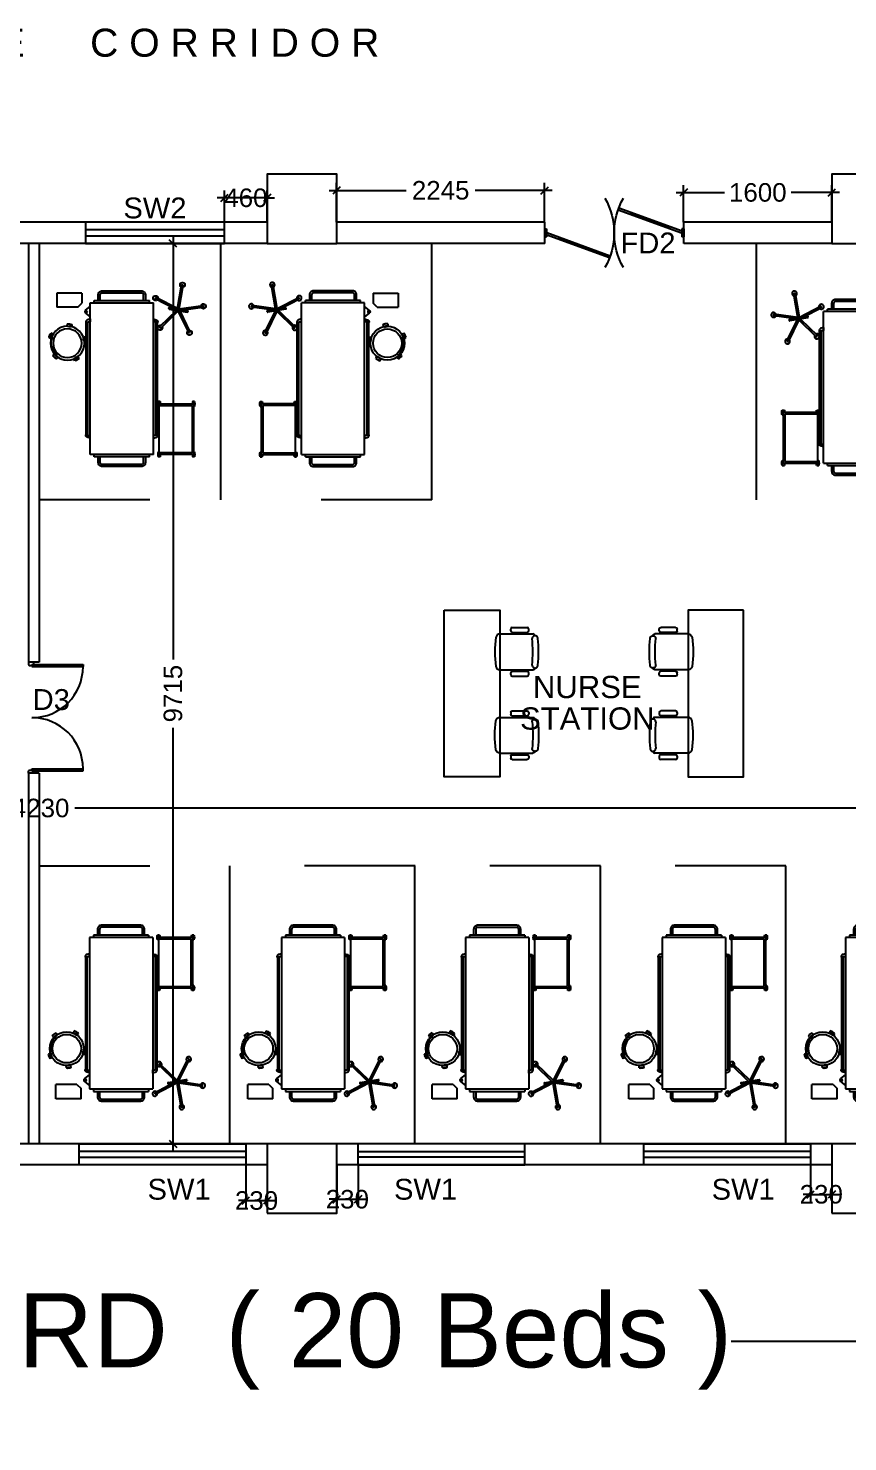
# Model space of a CAD drawing. Extents: x 7897917 to 8423973, y -6487334 to -6173396.
# Drawn here: x 7944318 to 7953160, y -6375462 to -6360207 of the extents above; entities that cross this region are included whole.
import ezdxf
from ezdxf.enums import TextEntityAlignment as Align

# ---------------------------------------------------------------- set-up
doc = ezdxf.new("R2010")
doc.units = 0
doc.header["$LTSCALE"] = 600
doc.header["$MEASUREMENT"] = 0
doc.header["$PDMODE"] = 35
doc.layers.get('0').update_dxf_attribs({"linetype": 'CONTINUOUS'})
doc.layers.get('Defpoints').update_dxf_attribs({"linetype": 'CONTINUOUS'})
for name, color, linetype in [('Beds', 33, 'CONTINUOUS'), ('Counter', 7, 'CONTINUOUS'), ('DIM-TEXT', 8, 'CONTINUOUS'), ('DOOR', 32, 'CONTINUOUS'), ('Fire Door', 10, 'CONTINUOUS'), ('FURN', 32, 'CONTINUOUS'), ('furniture', 33, 'CONTINUOUS'), ('joinery', 7, 'CONTINUOUS'), ('LA-column', 3, 'CONTINUOUS'), ('LOADING', 140, 'CONTINUOUS'), ('PARTI', 21, 'CONTINUOUS'), ('TEXT', 6, 'CONTINUOUS'), ('TXT', 6, 'CONTINUOUS'), ('Walls', 7, 'CONTINUOUS'), ('WIN', 151, 'CONTINUOUS'), ('Working Dim', 5, 'CONTINUOUS')]:
    doc.layers.add(name, color=color, linetype=linetype)
doc.styles.add('ari', font='arial.ttf')
doc.styles.add('ARIAL', font='arial.ttf')
doc.styles.add('RT', font='romant.shx')
doc.linetypes.add('ZIGZAG', pattern='A,0.0001,-0.2,[131,ltypeshp.shx,S=0.2,R=0,X=-0.2,Y=0],-0.4,[131,ltypeshp.shx,S=0.2,R=180,X=0.2,Y=0],-0.2', length=0.8001)
doc.dimstyles.new('int. dim', dxfattribs={"dimtxt": 450, "dimasz": 80, "dimexe": 80, "dimexo": 0, "dimgap": 70, "dimtad": 0, "dimdec": 0, "dimzin": 12, "dimdsep": 46, "dimtxsty": 'ari', "dimblk": 'OBLIQUE', "dimcen": 2, "dimdle": 80, "dimclrd": 256, "dimclre": 256, "dimclrt": 6, "dimadec": 0, "dimazin": 0, "dimtfac": 1, "dimtdec": 0, "dimtix": 1, "dimtmove": 2, "dimatfit": 3, "dimfxl": 1, "dimtolj": 1, "dimtzin": 0, "dimlwd": -1, "dimlwe": -1, "dimarcsym": 0})
doc.dimstyles.new('TEXT', dxfattribs={"dimscale": 0, "dimtxt": 600, "dimasz": 300, "dimexe": 300, "dimexo": 30, "dimgap": 50, "dimtad": 0, "dimdec": 0, "dimzin": 0, "dimdsep": 46, "dimtxsty": 'RT', "dimblk": 'OBLIQUE', "dimcen": 0.09, "dimdle": 300, "dimclrd": 256, "dimclre": 256, "dimclrt": 170, "dimadec": 0, "dimazin": 0, "dimtfac": 1, "dimtdec": 0, "dimtofl": 0, "dimtmove": 2, "dimatfit": 3, "dimfxl": 1, "dimfrac": 2, "dimtolj": 1, "dimtzin": 0, "dimlwd": -1, "dimlwe": -1, "dimarcsym": 0})

# ---------------------------------------------------------------- blocks, each defined once
blk = doc.blocks.new('A$C3F1C328A')
at = {"layer": 'furniture'}
for p, q in [((355, 204), (-2, 204)), ((44, 238), (44, 257)), ((221, 274), (61, 274)), ((221, 221), (61, 221)), ((172, 204), (172, 221)), ((196, 204), (196, 221)), ((238, 238), (238, 257)), ((355, -182), (-2, -182)), ((44, -234), (44, -216)), ((221, -199), (61, -199)), ((221, -251), (61, -251)), ((172, -199), (172, -182)), ((196, -199), (196, -182)), ((238, -234), (238, -216))]:
    blk.add_line(p, q, dxfattribs=at)
at = {"layer": 'furniture', "extrusion": (0, 0, -1)}
for centre, major_axis, start_param, end_param in [((1541, 11), (1599, -105), 2.986471, 3.166131), ((-24, 155), (21.7, -21.7), 2.356194, 5.497787), ((-2, 182), (-15.5, -15.5), 0.934239, 2.356194), ((1555, 11), (11, -1555), 1.485446, 1.670638), ((61, 257), (-12.1, -12.1), 0.785398, 2.356194), ((61, 238), (12.1, -12.1), 0.785398, 2.356194), ((221, 257), (12.1, -12.1), 3.926991, 5.497787), ((221, 238), (-12.1, -12.1), 3.926991, 5.497787), ((355, 160), (-12.6, -41.9), 2.848497, 4.251168), ((-525, 11), (9, -936), 4.553487, 4.889738), ((-24, -133), (21.7, -21.7), 5.497787, 8.63938), ((355, -138), (0.5, -43.8), -1.391051, 0.011619), ((-2, -160), (15.5, -15.5), 0.785398, 2.207354), ((61, -216), (-12.1, -12.1), 0.785398, 2.356194), ((61, -234), (12.1, -12.1), 0.785398, 2.356194), ((221, -216), (12.1, -12.1), 3.926991, 5.497787), ((221, -234), (-12.1, -12.1), 3.926991, 5.497787)]:
    blk.add_ellipse(centre, major_axis=major_axis, ratio=1, start_param=start_param, end_param=end_param, dxfattribs=at)
blk = doc.blocks.new('_Oblique')
at = {"color": 0, "linetype": 'ByBlock', "lineweight": -2}
blk.add_line((-0.5, -0.5), (0.5, 0.5), dxfattribs=at)
blk = doc.blocks.new('*D388')
at = {"layer": 'Defpoints', "color": 0, "transparency": 16777216}
for p in [(7956489, -6368624), (7932259, -6368923), (7956489, -6369019)]:
    blk.add_point(p, dxfattribs=at)
at = {"layer": 'Working Dim', "transparency": 16777216}
for p, q in [((7932259, -6368923), (7932259, -6368544)), ((7956489, -6369019), (7956489, -6368544)), ((7932179, -6368624), (7943926, -6368624)), ((7956569, -6368624), (7944822, -6368624))]:
    blk.add_line(p, q, dxfattribs=at)
at = {"layer": 'Working Dim', "transparency": 16777216, "xscale": 80, "yscale": 80, "zscale": 80, "rotation": 180}
blk.add_blockref('_Oblique', (7932259, -6368624), dxfattribs=at)
at = {"layer": 'Working Dim', "transparency": 16777216, "xscale": 80, "yscale": 80, "zscale": 80}
blk.add_blockref('_Oblique', (7956489, -6368624), dxfattribs=at)
at = {"layer": 'Working Dim', "color": 6, "transparency": 16777216, "insert": (7944374, -6368624), "char_height": 200, "attachment_point": 5, "style": 'ari'}
blk.add_mtext('\\A1;24230', dxfattribs=at)
blk = doc.blocks.new('*D389')
at = {"layer": 'Defpoints', "color": 0, "transparency": 16777216}
for p in [(7949890, -6361957), (7947645, -6362300), (7949890, -6362300)]:
    blk.add_point(p, dxfattribs=at)
at = {"layer": 'Working Dim', "transparency": 16777216}
for p, q in [((7947645, -6362300), (7947645, -6361877)), ((7949890, -6362300), (7949890, -6361877)), ((7947565, -6361957), (7948396, -6361957)), ((7949970, -6361957), (7949139, -6361957))]:
    blk.add_line(p, q, dxfattribs=at)
at = {"layer": 'Working Dim', "transparency": 16777216, "xscale": 80, "yscale": 80, "zscale": 80, "rotation": 180}
blk.add_blockref('_Oblique', (7947645, -6361957), dxfattribs=at)
at = {"layer": 'Working Dim', "transparency": 16777216, "xscale": 80, "yscale": 80, "zscale": 80}
blk.add_blockref('_Oblique', (7949890, -6361957), dxfattribs=at)
at = {"layer": 'Working Dim', "color": 6, "transparency": 16777216, "insert": (7948768, -6361957), "char_height": 200, "attachment_point": 5, "style": 'ari'}
blk.add_mtext('\\A1;2245', dxfattribs=at)
blk = doc.blocks.new('*D491')
at = {"layer": 'Defpoints', "color": 0, "transparency": 16777216}
for p in [(7952990, -6361980), (7951390, -6362300), (7952990, -6362300)]:
    blk.add_point(p, dxfattribs=at)
at = {"layer": 'Working Dim', "transparency": 16777216}
for p, q in [((7951310, -6361980), (7951831, -6361980)), ((7951390, -6362300), (7951390, -6361900)), ((7953070, -6361980), (7952549, -6361980)), ((7952990, -6362300), (7952990, -6361900))]:
    blk.add_line(p, q, dxfattribs=at)
at = {"layer": 'Working Dim', "transparency": 16777216, "xscale": 80, "yscale": 80, "zscale": 80, "rotation": 180}
blk.add_blockref('_Oblique', (7951390, -6361980), dxfattribs=at)
at = {"layer": 'Working Dim', "transparency": 16777216, "xscale": 80, "yscale": 80, "zscale": 80}
blk.add_blockref('_Oblique', (7952990, -6361980), dxfattribs=at)
at = {"layer": 'Working Dim', "color": 6, "transparency": 16777216, "insert": (7952190, -6361980), "char_height": 200, "attachment_point": 5, "style": 'ari'}
blk.add_mtext('\\A1;1600', dxfattribs=at)
blk = doc.blocks.new('*D703')
at = {"layer": 'Defpoints', "color": 0, "transparency": 16777216}
for p in [(7946666, -6372476), (7946896, -6372476), (7946896, -6372860)]:
    blk.add_point(p, dxfattribs=at)
at = {"layer": 'Working Dim', "transparency": 16777216}
for p, q in [((7946666, -6372476), (7946666, -6372940)), ((7946896, -6372476), (7946896, -6372940)), ((7946666, -6372860), (7946586, -6372860)), ((7946666, -6372860), (7946896, -6372860)), ((7946896, -6372860), (7946976, -6372860))]:
    blk.add_line(p, q, dxfattribs=at)
at = {"layer": 'Working Dim', "transparency": 16777216, "xscale": 80, "yscale": 80, "zscale": 80}
blk.add_blockref('_Oblique', (7946666, -6372860), dxfattribs=at)
at = {"layer": 'Working Dim', "transparency": 16777216, "xscale": 80, "yscale": 80, "zscale": 80, "rotation": 180}
blk.add_blockref('_Oblique', (7946896, -6372860), dxfattribs=at)
at = {"layer": 'Working Dim', "color": 6, "transparency": 16777216, "insert": (7946781, -6372860), "char_height": 200, "attachment_point": 5, "style": 'ari'}
blk.add_mtext('\\A1;230', dxfattribs=at)
blk = doc.blocks.new('*D704')
at = {"layer": 'Defpoints', "color": 0, "transparency": 16777216}
for p in [(7947646, -6372476, -5), (7947876, -6372476), (7947876, -6372846)]:
    blk.add_point(p, dxfattribs=at)
at = {"layer": 'Working Dim', "transparency": 16777216}
for p, q in [((7947646, -6372476), (7947646, -6372926)), ((7947876, -6372476), (7947876, -6372926)), ((7947646, -6372846), (7947566, -6372846)), ((7947646, -6372846), (7947876, -6372846)), ((7947876, -6372846), (7947956, -6372846))]:
    blk.add_line(p, q, dxfattribs=at)
at = {"layer": 'Working Dim', "transparency": 16777216, "xscale": 80, "yscale": 80, "zscale": 80}
blk.add_blockref('_Oblique', (7947646, -6372846), dxfattribs=at)
at = {"layer": 'Working Dim', "transparency": 16777216, "xscale": 80, "yscale": 80, "zscale": 80, "rotation": 180}
blk.add_blockref('_Oblique', (7947876, -6372846), dxfattribs=at)
at = {"layer": 'Working Dim', "color": 6, "transparency": 16777216, "insert": (7947761, -6372846), "char_height": 200, "attachment_point": 5, "style": 'ari'}
blk.add_mtext('\\A1;230', dxfattribs=at)
blk = doc.blocks.new('*D705')
at = {"layer": 'Defpoints', "color": 0, "transparency": 16777216}
for p in [(7952760, -6372476), (7952990, -6372476), (7952990, -6372793)]:
    blk.add_point(p, dxfattribs=at)
at = {"layer": 'Working Dim', "transparency": 16777216}
for p, q in [((7952760, -6372476), (7952760, -6372873)), ((7952990, -6372476), (7952990, -6372873)), ((7952760, -6372793), (7952680, -6372793)), ((7952760, -6372793), (7952990, -6372793)), ((7952990, -6372793), (7953070, -6372793))]:
    blk.add_line(p, q, dxfattribs=at)
at = {"layer": 'Working Dim', "transparency": 16777216, "xscale": 80, "yscale": 80, "zscale": 80}
blk.add_blockref('_Oblique', (7952760, -6372793), dxfattribs=at)
at = {"layer": 'Working Dim', "transparency": 16777216, "xscale": 80, "yscale": 80, "zscale": 80, "rotation": 180}
blk.add_blockref('_Oblique', (7952990, -6372793), dxfattribs=at)
at = {"layer": 'Working Dim', "color": 6, "transparency": 16777216, "insert": (7952875, -6372793), "char_height": 200, "attachment_point": 5, "style": 'ari'}
blk.add_mtext('\\A1;230', dxfattribs=at)
blk = doc.blocks.new('HF12177-P')
for p, q in [((-0.02, -0.007), (-0.189, 0.225)), ((0, 0), (-0.172, 0.237)), ((0, 0), (0.172, 0.237)), ((0.02, -0.007), (0.189, 0.225)), ((-0.063, -0.027), (-0.295, -0.102)), ((-0.01, -0.031), (-0.289, -0.121)), ((-0.12, -0.015), (-0.12, -0.019)), ((-0.112, -0.007), (0.112, -0.007)), ((-0.112, -0.027), (0.112, -0.027)), ((-0.1, -0.007), (-0.1, -0.027)), ((-0.01, -0.031), (-0.01, -0.324)), ((0.01, -0.031), (0.01, -0.324)), ((0.01, -0.031), (0.289, -0.121)), ((0.063, -0.027), (0.295, -0.102)), ((0.1, -0.007), (0.1, -0.027)), ((0.12, -0.015), (0.12, -0.019))]:
    blk.add_line(p, q)
for centre, radius, start, end in [((-0.185, 0.238), 0.03, 325.4712, 286.5288), ((-0.182, 0.23), 0.008, 126.3733, 216), ((0, -0.017), 0.315, 125.6267, 126.3733), ((-0.179, 0.233), 0.008, 36, 125.6267), ((0.185, 0.238), 0.03, 253.4712, 214.5288), ((0.179, 0.233), 0.008, 54.3733, 144), ((0, -0.017), 0.315, 53.6267, 54.3733), ((0.182, 0.23), 0.008, 324, 53.6267), ((-0.3, -0.114), 0.03, 37.4712, 358.5288), ((-0.293, -0.11), 0.008, 108, 197.6267), ((0, -0.017), 0.315, 197.6267, 198.3733), ((-0.291, -0.114), 0.008, 198.3733, 288), ((-0.112, -0.015), 0.008, 90, 180), ((-0.112, -0.019), 0.008, 180, 270), ((0.112, -0.015), 0.008, 0, 90), ((0.112, -0.019), 0.008, 270, 0), ((0.3, -0.114), 0.03, 181.4712, 142.5288), ((0.291, -0.114), 0.008, 252, 341.6267), ((0.293, -0.11), 0.008, 342.3733, 72), ((0, -0.017), 0.315, 341.6267, 342.3733), ((0, -0.332), 0.03, 109.4712, 70.5288), ((-0.002, -0.324), 0.008, 180, 269.6267), ((0, -0.017), 0.315, 269.6267, 270.3733), ((0.002, -0.324), 0.008, 270.3733, 0)]:
    blk.add_arc(centre, radius, start, end)
blk = doc.blocks.new('HF10037A-P')
for p, q in [((-0.03, 0.413), (-0.03, 0.388)), ((0.03, 0.413), (-0.03, 0.413)), ((0.03, 0.388), (-0.03, 0.388)), ((0.03, 0.413), (0.03, 0.388)), ((-0.216, 0.279), (-0.23, 0.221)), ((-0.23, 0.221), (-0.206, 0.215)), ((-0.216, 0.279), (-0.192, 0.273)), ((-0.192, 0.273), (-0.206, 0.215)), ((0.191, 0.27), (0.215, 0.277)), ((0.191, 0.27), (0.209, 0.212)), ((0.191, 0.237), (0.2, 0.24)), ((0.209, 0.212), (0.233, 0.22)), ((0.215, 0.277), (0.233, 0.22)), ((-0.164, 0.006), (-0.149, 0.026)), ((-0.164, 0.006), (-0.116, -0.03)), ((-0.149, 0.026), (-0.101, -0.01)), ((0.096, -0.011), (0.146, 0.023)), ((0.111, 0.011), (0.116, 0.003)), ((0.111, -0.031), (0.16, 0.003)), ((0.16, 0.003), (0.146, 0.023)), ((-0.116, -0.03), (-0.101, -0.01)), ((0.111, -0.031), (0.096, -0.011))]:
    blk.add_line(p, q)
for radius in [0.21, 0.177]:
    blk.add_circle((0, 0.177), radius)
for centre, radius, start, end in [((0, 0.325), 0.0925, 71.0754, 108.9246), ((0, 0.475), 0.0925, 251.0754, 288.9246), ((-0.138, 0.229), 0.0925, 147.3419, 185.1912), ((-0.284, 0.265), 0.0925, 327.3419, 5.1912), ((0, 0.177), 0.2, 303.6037, 17.3657), ((0.284, 0.268), 0.0925, 178.8412, 216.6904), ((0.141, 0.222), 0.0925, 358.8412, 36.6904), ((-0.087, 0.058), 0.0925, 214.1875, 252.0368), ((-0.177, -0.062), 0.0925, 34.1875, 72.0368), ((0.171, -0.066), 0.0925, 105.5121, 143.3614), ((0.086, 0.058), 0.0925, 285.5121, 323.3614)]:
    blk.add_arc(centre, radius, start, end)
blk = doc.blocks.new('ME17678-P')
at = {"layer": 'furniture', "color": 21}
for p, q in [((-0.05, 0.175), (0.26, 0.175)), ((-0.05, 0.175), (-0.05, 0.05)), ((0.26, 0.175), (0.26, 0)), ((0, 0), (-0.05, 0.05)), ((0, 0), (0.26, 0))]:
    blk.add_line(p, q, dxfattribs=at)
blk = doc.blocks.new('A$C6969112B')
at = {"layer": 'furniture', "color": 8}
for p, q in [((428, 1689), (478, 1729)), ((478, 1766), (1160, 1766)), ((478, 131), (478, 1766)), ((521, 1793), (1116, 1793)), ((521, 1766), (521, 1793)), ((1116, 1766), (1116, 1793)), ((1160, 131), (1160, 1766)), ((428, 1654), (478, 1615)), ((432, 1559), (432, 1557)), ((434, 343), (434, 1557)), ((451, 343), (451, 1557)), ((453, 1559), (453, 1557)), ((476, 1595), (476, 1561)), ((1162, 1595), (1162, 1561)), ((1185, 1559), (1185, 1557)), ((1186, 343), (1186, 1557)), ((1204, 343), (1204, 1557)), ((1205, 1559), (1205, 1557)), ((1234, 703), (1212, 703)), ((1212, 703), (1212, 650)), ((1223, 650), (1212, 650)), ((1223, 131), (1223, 676)), ((1223, 676), (1594, 676)), ((1223, 659), (1577, 659)), ((1234, 703), (1234, 676)), ((1577, 659), (1577, 148)), ((1605, 703), (1583, 703)), ((1583, 703), (1583, 676)), ((1594, 676), (1594, 131)), ((1605, 650), (1594, 650)), ((1605, 703), (1605, 650)), ((432, 340), (432, 343)), ((453, 340), (453, 343)), ((476, 304), (476, 339)), ((1162, 304), (1162, 339)), ((1185, 340), (1185, 343)), ((1205, 340), (1205, 343)), ((1223, 157), (1212, 157)), ((1212, 157), (1212, 105)), ((1605, 157), (1594, 157)), ((1605, 157), (1605, 105)), ((1160, 131), (478, 131)), ((521, 105), (521, 131)), ((1116, 105), (521, 105)), ((1116, 105), (1116, 131)), ((1234, 105), (1212, 105)), ((1577, 148), (1223, 148)), ((1594, 131), (1223, 131)), ((1234, 131), (1234, 105)), ((1583, 131), (1583, 105)), ((1605, 105), (1583, 105))]:
    blk.add_line(p, q, dxfattribs=at)
for points in [[(565, 1793), (565, 1854, -0.414214), (608, 1897), (1029, 1897, -0.414214), (1073, 1854), (1073, 1793)], [(587, 1793), (587, 1854, -0.414214), (608, 1875), (1029, 1875, -0.414214), (1051, 1854), (1051, 1793)], [(476, 1593), (451, 1585, 0.318781), (430, 1563), (430, 1559), (455, 1559), (455, 1563), (476, 1563)], [(1162, 1593), (1186, 1585, -0.318781), (1208, 1563), (1208, 1559), (1182, 1559), (1182, 1563), (1162, 1563)], [(476, 307), (451, 314, -0.318781), (430, 336), (430, 340), (455, 340), (455, 336), (476, 336)], [(1162, 307), (1186, 314, 0.318781), (1208, 336), (1208, 340), (1182, 340), (1182, 336), (1162, 336)], [(1073, 105), (1073, 44, -0.414214), (1029, 0), (608, 0, -0.414214), (565, 44), (565, 105)], [(1051, 105), (1051, 44, -0.414214), (1029, 22), (608, 22, -0.414214), (587, 44), (587, 105)]]:
    blk.add_lwpolyline(points, format="xyb", dxfattribs=at)
for points in [[(432, 1557), (453, 1557)], [(476, 1595), (478, 1595)], [(476, 1561), (478, 1561)], [(1162, 1595), (1160, 1595)], [(1162, 1561), (1160, 1561)], [(1205, 1557), (1185, 1557)], [(432, 343), (453, 343)], [(476, 339), (478, 339)], [(1162, 339), (1160, 339)], [(1205, 343), (1185, 343)], [(476, 304), (478, 304)], [(1162, 304), (1160, 304)]]:
    blk.add_lwpolyline(points, dxfattribs=at)
blk.add_circle((435, 1672), 9.27, dxfattribs=at)
for centre, radius, start, end in [((441, 1672), 21.4, 125.427, 234.573), ((1289, 676), 80.7, 161.0754, 198.9246), ((1158, 676), 80.7, 0, 18.9246), ((1660, 676), 80.7, 161.0754, 180), ((1529, 676), 80.7, 341.0754, 18.9246), ((1289, 131), 80.7, 161.0754, 198.9246), ((1529, 131), 80.7, 341.0754, 18.9246), ((1158, 131), 80.7, 341.0754, 0), ((1660, 131), 80.7, 180, 198.9246)]:
    blk.add_arc(centre, radius, start, end, dxfattribs=at)
at = {"layer": 'LOADING', "color": 8, "yscale": 872.7299101983663, "zscale": 872.7299101979671}
for name, p, xscale, rotation in [('HF12177-P', (1425, 1676), -872.7299101979006, 170.2976301882088), ('HF10037A-P', (215, 1178), -872.7299102004868, 353.6512974186875)]:
    blk.add_blockref(name, p, dxfattribs=dict(at, xscale=xscale, rotation=rotation))
at = {"layer": 'LOADING', "color": 8, "xscale": -872.7299101983663, "yscale": 872.7299101983663, "zscale": 872.7299101979671}
blk.add_blockref('ME17678-P', (343, 1719), dxfattribs=at)
blk = doc.blocks.new('*D886')
at = {"layer": 'Defpoints', "color": 0, "transparency": 16777216}
for p in [(7945597, -6362530), (7945597, -6372246), (7945880, -6372246)]:
    blk.add_point(p, dxfattribs=at)
at = {"layer": 'Working Dim', "transparency": 16777216}
for p, q in [((7945880, -6362450), (7945880, -6367019)), ((7945597, -6362530), (7945960, -6362530)), ((7945880, -6372326), (7945880, -6367757)), ((7945597, -6372246), (7945960, -6372246))]:
    blk.add_line(p, q, dxfattribs=at)
at = {"layer": 'Working Dim', "transparency": 16777216, "xscale": 80, "yscale": 80, "zscale": 80}
for p, rotation in [((7945880, -6362530), 90), ((7945880, -6372246), 270)]:
    blk.add_blockref('_Oblique', p, dxfattribs=dict(at, rotation=rotation))
at = {"layer": 'Working Dim', "color": 6, "transparency": 16777216, "insert": (7945880, -6367388), "char_height": 200, "attachment_point": 5, "rotation": 90, "style": 'ari'}
blk.add_mtext('\\A1;9715', dxfattribs=at)
blk = doc.blocks.new('*D1458')
at = {"layer": 'Defpoints', "color": 0, "linetype": 'Continuous', "transparency": 16777216}
for p in [(7918774, -6373178, -5), (7959834, -6373075, 1), (7918774, -6374380)]:
    blk.add_point(p, dxfattribs=at)
at = {"layer": 'DIM-TEXT', "transparency": 16777216}
for p, q in [((7918774, -6373178), (7918774, -6374680)), ((7959834, -6373075), (7959834, -6374680)), ((7918474, -6374380), (7926707, -6374380)), ((7960134, -6374380), (7951901, -6374380))]:
    blk.add_line(p, q, dxfattribs=at)
at = {"layer": 'DIM-TEXT', "linetype": 'Continuous', "transparency": 16777216, "xscale": 300, "yscale": 300, "zscale": 300, "rotation": 180}
blk.add_blockref('_Oblique', (7918774, -6374380), dxfattribs=at)
at = {"layer": 'DIM-TEXT', "linetype": 'Continuous', "transparency": 16777216, "xscale": 300, "yscale": 300, "zscale": 300}
blk.add_blockref('_Oblique', (7959834, -6374380), dxfattribs=at)
at = {"layer": 'DIM-TEXT', "color": 170, "linetype": 'Continuous', "transparency": 16777216, "insert": (7939304, -6374380), "char_height": 750, "attachment_point": 5, "style": 'ari'}
blk.add_mtext('\\A1;{\\H1.067x;POST OPARATIVE (Surgery) - WARD  ( 20 Beds )}', dxfattribs=at)
blk = doc.blocks.new('A$C15456D16')
at = {"layer": 'Fire Door'}
for p, q in [((969, -4), (56, 329)), ((969, -4), (56, 329)), ((969, -4), (56, 329)), ((979, 23), (65, 355)), ((979, 23), (65, 355)), ((979, 23), (65, 355)), ((248, 289), (238, 262)), ((248, 289), (238, 262)), ((248, 289), (238, 262)), ((791, 76), (243, 276)), ((791, 76), (243, 276)), ((791, 76), (243, 276)), ((-1000, 56), (-972, 56)), ((-1000, -56), (-1000, 56)), ((-1000, 56), (-972, 56)), ((-1000, -56), (-1000, 56)), ((-1000, 56), (-972, 56)), ((-1000, -56), (-1000, 56)), ((-979, -23), (-969, 4)), ((-979, -23), (-969, 4)), ((-979, -23), (-969, 4)), ((-972, -56), (-972, 56)), ((-972, -56), (-972, 56)), ((-972, -56), (-972, 56)), ((-969, 4), (-56, -329)), ((-969, 4), (-56, -329)), ((-969, 4), (-56, -329)), ((796, 89), (786, 63)), ((796, 89), (786, 63)), ((796, 89), (786, 63)), ((979, 23), (969, -4)), ((979, 23), (969, -4)), ((979, 23), (969, -4)), ((1000, 56), (972, 56)), ((972, -56), (972, 56)), ((1000, 56), (972, 56)), ((972, -56), (972, 56)), ((1000, 56), (972, 56)), ((972, -56), (972, 56)), ((1000, -56), (1000, 56)), ((1000, -56), (1000, 56)), ((1000, -56), (1000, 56)), ((-1000, -56), (-972, -56)), ((-1000, -56), (-972, -56)), ((-1000, -56), (-972, -56)), ((-979, -23), (-65, -355)), ((-979, -23), (-65, -355)), ((-979, -23), (-65, -355)), ((-796, -89), (-786, -63)), ((-796, -89), (-786, -63)), ((-796, -89), (-786, -63)), ((-791, -76), (-243, -276)), ((-791, -76), (-243, -276)), ((-791, -76), (-243, -276)), ((1000, -56), (972, -56)), ((1000, -56), (972, -56)), ((1000, -56), (972, -56)), ((-238, -262), (-248, -289)), ((-238, -262), (-248, -289)), ((-238, -262), (-248, -289))]:
    blk.add_line(p, q, dxfattribs=at)
at = {"layer": 'Fire Door', "extrusion": (0, 0, -1)}
for centre, major_axis, start_param, end_param in [((-1000, 0), (-1000, 0), 2.617886, 3.665084), ((-1000, 0), (-1000, 0), 2.617886, 3.665084), ((-1000, 0), (-1000, 0), 2.617886, 3.665084), ((1000, 0), (1000, 0), 2.618102, 3.665299), ((1000, 0), (1000, 0), 2.618102, 3.665299), ((1000, 0), (1000, 0), 2.618102, 3.665299)]:
    blk.add_ellipse(centre, major_axis=major_axis, ratio=1, start_param=start_param, end_param=end_param, dxfattribs=at)
blk = doc.blocks.new('Z$W@#1275')
at = {"layer": 'DOOR'}
for p, q in [((73, 1500), (0, 1500)), ((0, 1500), (0, 1467)), ((0, 1467), (2, 1467)), ((11, 1456), (11, 1458)), ((11, 1456), (47, 1456)), ((47, 1467), (736, 1467)), ((47, 1467), (47, 1439)), ((47, 1456), (47, 1467)), ((47, 1467), (73, 1467)), ((47, 1439), (736, 1439)), ((73, 1467), (73, 1500)), ((736, 1467), (736, 1439)), ((0, 33), (2, 33)), ((0, 0), (0, 33)), ((73, 0), (0, 0)), ((11, 44), (11, 42)), ((11, 44), (47, 44)), ((47, 61), (736, 61)), ((47, 33), (47, 61)), ((47, 44), (47, 33)), ((47, 33), (736, 33)), ((47, 33), (73, 33)), ((73, 33), (73, 0)), ((736, 33), (736, 61))]:
    blk.add_line(p, q, dxfattribs=at)
for centre, start, end in [((11, 1467), 180, 270), ((11, 33), 90, 180)]:
    blk.add_arc(centre, 9.13, start, end, dxfattribs=at)
at = {"layer": 'DOOR', "color": 145}
for centre, start, end in [((47, 1439), 270, 0), ((47, 61), 0, 90)]:
    blk.add_arc(centre, 689, start, end, dxfattribs=at)
blk = doc.blocks.new('*D1718')
at = {"layer": 'Defpoints', "color": 0, "transparency": 16777216}
for p in [(7946436, -6362038), (7946436, -6362301, -5), (7946896, -6362300)]:
    blk.add_point(p, dxfattribs=at)
at = {"layer": 'Working Dim', "transparency": 16777216}
for p, q in [((7946436, -6362038), (7946356, -6362038)), ((7946436, -6362301), (7946436, -6361958)), ((7946896, -6362038), (7946436, -6362038)), ((7946896, -6362300), (7946896, -6361958)), ((7946896, -6362038), (7946976, -6362038))]:
    blk.add_line(p, q, dxfattribs=at)
at = {"layer": 'Working Dim', "transparency": 16777216, "xscale": 80, "yscale": 80, "zscale": 80}
blk.add_blockref('_Oblique', (7946436, -6362038), dxfattribs=at)
at = {"layer": 'Working Dim', "transparency": 16777216, "xscale": 80, "yscale": 80, "zscale": 80, "rotation": 180}
blk.add_blockref('_Oblique', (7946896, -6362038), dxfattribs=at)
at = {"layer": 'Working Dim', "color": 6, "transparency": 16777216, "insert": (7946666, -6362038), "char_height": 200, "attachment_point": 5, "style": 'ari'}
blk.add_mtext('\\A1;460', dxfattribs=at)

msp = doc.modelspace()

# ---------------------------------------------------------------- linework, layer by layer
at = {"layer": 'Beds', "linetype": 'ZIGZAG', "ltscale": 0.6}
for p, q in [((7946393.907, -6362530.503), (7946393.907, -6365295.455)), ((7948668.246, -6362530.504), (7948668.246, -6365295.455)), ((7952174.085, -6362530.504), (7952174.085, -6365295.455)), ((7945629.976, -6365295.232), (7944434.979, -6365295.232)), ((7948673.246, -6365295.455), (7947478.25, -6365295.455)), ((7944436.198, -6369245.667), (7945631.195, -6369245.667)), ((7946494.05, -6372245.556), (7946494.05, -6369245.605)), ((7948494.05, -6369245.605), (7947299.053, -6369245.605)), ((7948489.05, -6372245.556), (7948489.05, -6369245.605)), ((7950494.05, -6369245.709), (7949299.053, -6369245.709)), ((7950494.05, -6372245.66), (7950494.05, -6369245.709)), ((7952494.05, -6369245.605), (7951299.053, -6369245.605)), ((7952494.05, -6372245.556), (7952494.05, -6369245.605))]:
    msp.add_line(p, q, dxfattribs=at)
at = {"layer": 'Counter', "elevation": 3.15}
for points in [[(7948807.222, -6366487.318), (7949407.222, -6366487.318), (7949407.222, -6368287.416), (7948807.222, -6368287.416)], [(7952037.222, -6366487.318), (7951437.222, -6366487.318), (7951437.222, -6368287.416), (7952037.222, -6368287.416)]]:
    msp.add_lwpolyline(points, close=True, dxfattribs=at)
at = {"layer": 'FURN'}
for points in [[(7948807.222, -6366487.318), (7949407.222, -6366487.318), (7949407.222, -6368287.416), (7948807.222, -6368287.416)], [(7952037.222, -6366487.318), (7951437.222, -6366487.318), (7951437.222, -6368287.416), (7952037.222, -6368287.416)]]:
    msp.add_lwpolyline(points, close=True, dxfattribs=at)
at = {"layer": 'LA-column', "color": 2, "elevation": -5.131}
for points in [[(7946895.956, -6362530.451), (7947645.956, -6362530.451), (7947645.956, -6361780.451), (7946895.956, -6361780.451)], [(7952989.956, -6362530.451), (7953739.956, -6362530.451), (7953739.956, -6361780.451), (7952989.956, -6361780.451)], [(7946895.956, -6372995.553), (7947645.956, -6372995.553), (7947645.956, -6372245.553), (7946895.956, -6372245.553)], [(7952989.956, -6372995.553), (7953739.956, -6372995.553), (7953739.956, -6372245.553), (7952989.956, -6372245.553)]]:
    msp.add_lwpolyline(points, close=True, dxfattribs=at)
at = {"layer": 'PARTI'}
for p, q in [((7944319.979, -6362530.458), (7944319.979, -6367047.974)), ((7944434.979, -6362530.458), (7944434.979, -6367047.974)), ((7944319.979, -6368247.974), (7944319.979, -6372245.556)), ((7944434.979, -6368247.974), (7944434.979, -6372245.556))]:
    msp.add_line(p, q, dxfattribs=at)
for points in [[(7944434.979, -6367047.974), (7944319.979, -6367047.974)], [(7944434.979, -6368247.974), (7944319.979, -6368247.974)]]:
    msp.add_lwpolyline(points, dxfattribs=at)
at = {"layer": 'Walls', "linetype": 'Continuous'}
for p, q in [((7946895.866, -6362300.458), (7941551.867, -6362300.458)), ((7949890.207, -6362300.458), (7947645.866, -6362300.458)), ((7949890.207, -6362530.458), (7949890.207, -6362300.458)), ((7951390.207, -6362530.458), (7951390.207, -6362300.458)), ((7952989.956, -6362300.458), (7951390.207, -6362300.458)), ((7946895.956, -6362530.458, -5.131), (7941551.867, -6362530.458)), ((7949890.207, -6362530.458), (7947645.866, -6362530.458)), ((7952989.956, -6362530.458), (7951390.207, -6362530.458))]:
    msp.add_line(p, q, dxfattribs=at)
at = {"layer": 'Walls'}
for p, q in [((7946895.956, -6372245.556, -5.131), (7941551.956, -6372245.556)), ((7952989.956, -6372245.553), (7947645.956, -6372245.553)), ((7946895.956, -6372475.556), (7941551.956, -6372475.556)), ((7952989.956, -6372475.553), (7947645.956, -6372475.553))]:
    msp.add_line(p, q, dxfattribs=at)
at = {"layer": 'WIN', "linetype": 'Continuous'}
for p, q in [((7944865.956, -6372390.105), (7946665.956, -6372390.105)), ((7949675.956, -6372390.102), (7947875.956, -6372390.102)), ((7950959.956, -6372390.102), (7952759.956, -6372390.102))]:
    msp.add_line(p, q, dxfattribs=at)
at = {"layer": 'WIN', "linetype": 'Continuous', "elevation": -5.131}
for points in [[(7944935.956, -6362530.502), (7946435.956, -6362530.502), (7946435.956, -6362300.502), (7944935.956, -6362300.502)], [(7944935.956, -6362447.719), (7946435.956, -6362447.719), (7946435.956, -6362383.286), (7944935.956, -6362383.286)]]:
    msp.add_lwpolyline(points, close=True, dxfattribs=at)
at = {"layer": 'WIN', "linetype": 'Continuous'}
for points in [[(7944865.956, -6372475.556), (7944865.956, -6372245.556), (7946665.956, -6372245.556), (7946665.956, -6372475.556)], [(7949675.956, -6372475.553), (7949675.956, -6372245.553), (7947875.956, -6372245.553), (7947875.956, -6372475.553)], [(7950959.956, -6372475.553), (7950959.956, -6372245.553), (7952759.956, -6372245.553), (7952759.956, -6372475.553)]]:
    msp.add_lwpolyline(points, close=True, dxfattribs=at)
for points in [[(7946665.956, -6372331.006), (7944865.956, -6372331.006)], [(7947875.956, -6372331.003), (7949675.956, -6372331.003)], [(7952759.956, -6372331.003), (7950959.956, -6372331.003)]]:
    msp.add_lwpolyline(points, dxfattribs=at)

# ---------------------------------------------------------------- block references
at = {"layer": 'Beds'}
msp.add_blockref('A$C6969112B', (7944508.477, -6364937.591), dxfattribs=at)
at = {"layer": 'Beds', "xscale": -1}
for p in [(7948425.336, -6364937.591), (7954059.515, -6365030.636)]:
    msp.add_blockref('A$C6969112B', p, dxfattribs=at)
at = {"layer": 'Beds', "xscale": -1, "rotation": 180}
for p in [(7944500.543, -6369888.569), (7946571.846, -6369888.569), (7948558.868, -6369888.673), (7950681.821, -6369888.569), (7952658.759, -6369888.569)]:
    msp.add_blockref('A$C6969112B', p, dxfattribs=at)
at = {"layer": 'DOOR', "xscale": 0.8000117540359497, "yscale": 0.8000117540359497, "zscale": 0.8000117540359497}
msp.add_blockref('Z$W@#1275', (7944319.979, -6368247.974), dxfattribs=at)
at = {"layer": 'Fire Door', "color": 3, "lineweight": 0, "xscale": 0.75, "yscale": 0.75, "zscale": 0.75, "rotation": 180}
msp.add_blockref('A$C15456D16', (7950640.221, -6362415.458), dxfattribs=at)
at = {"layer": 'FURN', "color": 6, "xscale": -1}
msp.add_blockref('A$C3F1C328A', (7949762.165, -6366948.527), dxfattribs=at)
at = {"layer": 'FURN', "color": 6}
msp.add_blockref('A$C3F1C328A', (7951082.279, -6366948.527), dxfattribs=at)
at = {"layer": 'FURN', "color": 6, "rotation": 180}
msp.add_blockref('A$C3F1C328A', (7949762.165, -6367826.207), dxfattribs=at)
at = {"layer": 'FURN', "color": 6, "xscale": -1, "rotation": 180}
msp.add_blockref('A$C3F1C328A', (7951082.279, -6367826.207), dxfattribs=at)

# ---------------------------------------------------------------- texts
at = {"layer": 'Fire Door', "lineweight": 0, "style": 'ari'}
msp.add_text('FD2', height=225, dxfattribs=at).set_placement((7951005.474, -6362637.111), align=Align.CENTER)
at = {"layer": 'joinery', "style": 'ari'}
for s, p in [('SW2', (7945685.051, -6362259.051, -11181.982)), ('D3', (7944566.229, -6367564.677)), ('SW1', (7945945.431, -6372850.018)), ('SW1', (7948605.223, -6372850.018)), ('SW1', (7952032.771, -6372850.018))]:
    msp.add_text(s, height=225, dxfattribs=at).set_placement(p, align=Align.CENTER)
at = {"layer": 'TEXT', "color": 7, "style": 'ARIAL'}
for s, p in [('NURSE', (7950350.135, -6367436.677)), ('STATION', (7950350.135, -6367776.752))]:
    msp.add_text(s, height=240, dxfattribs=at).set_placement(p, align=Align.CENTER)
at = {"layer": 'TXT', "color": 7, "style": 'ARIAL'}
msp.add_text('3.08 M      W I D E      C O R R I D O R', height=302.4, dxfattribs=at).set_placement((7944468.483, -6360514.087), align=Align.CENTER)

# ---------------------------------------------------------------- dimensions: what is measured, and where the dimension line sits
at = {"layer": 'DIM-TEXT', "linetype": 'Continuous'}
dim = msp.add_linear_dim(base=(7918773.907, -6374379.849, 5.479), p1=(7959834.048, -6373075.455, 6.51), p2=(7918773.907, -6373178.323), text='{\\H1.067x;POST OPARATIVE (Surgery) - WARD  ( 20 Beds )}', dimstyle='TEXT', override={"dimscale": 1, "dimtxt": 750, "dimexo": 0, "dimtxsty": 'ari'}, dxfattribs=at)
dim.commit()
dim.dimension.update_dxf_attribs({"geometry": '*D1458', "text_midpoint": (7939303.977, -6374379.849, 5.479)})
at = {"layer": 'Working Dim'}
for base, p1, p2, override, picture, middle in [((7949890.207, -6361956.768), (7947644.866, -6362300.458), (7949890.207, -6362300.458), {"dimtxt": 200}, '*D389', (7948767.536, -6361956.768)), ((7952989.956, -6361980.475), (7951390.207, -6362300.458), (7952989.956, -6362300.458), {"dimtxt": 200}, '*D491', (7952190.081, -6361980.475)), ((7946435.956, -6362037.504), (7946895.866, -6362300.458), (7946435.956, -6362300.502, -5.131), {"dimtxt": 200, "dimarcsym": 1}, '*D1718', (7946665.911, -6362037.504)), ((7956488.955, -6368624.278), (7932258.961, -6368923.42), (7956488.955, -6369018.783), {"dimtxt": 200}, '*D388', (7944373.958, -6368624.278)), ((7946895.956, -6372859.889), (7946665.956, -6372475.556), (7946895.956, -6372475.556), {"dimtxt": 200}, '*D703', (7946780.956, -6372859.889)), ((7947875.956, -6372846.444), (7947645.956, -6372475.553, -5.131), (7947875.956, -6372475.553), {"dimtxt": 200}, '*D704', (7947760.956, -6372846.444)), ((7952989.956, -6372792.581), (7952759.956, -6372475.553), (7952989.956, -6372475.553), {"dimtxt": 200}, '*D705', (7952874.956, -6372792.581))]:
    dim = msp.add_linear_dim(base=base, p1=p1, p2=p2, dimstyle='int. dim', override=override, dxfattribs=at)
    dim.commit()
    dim.dimension.update_dxf_attribs({"geometry": picture, "text_midpoint": middle})
dim = msp.add_linear_dim(base=(7945880.149, -6372245.556), p1=(7945597.376, -6362530.458), p2=(7945597.376, -6372245.556), angle=90, dimstyle='int. dim', override={"dimtxt": 200}, dxfattribs=at)
dim.commit()
dim.dimension.update_dxf_attribs({"geometry": '*D886', "text_midpoint": (7945880.149, -6367388.007)})

doc.saveas('drawing.dxf')
